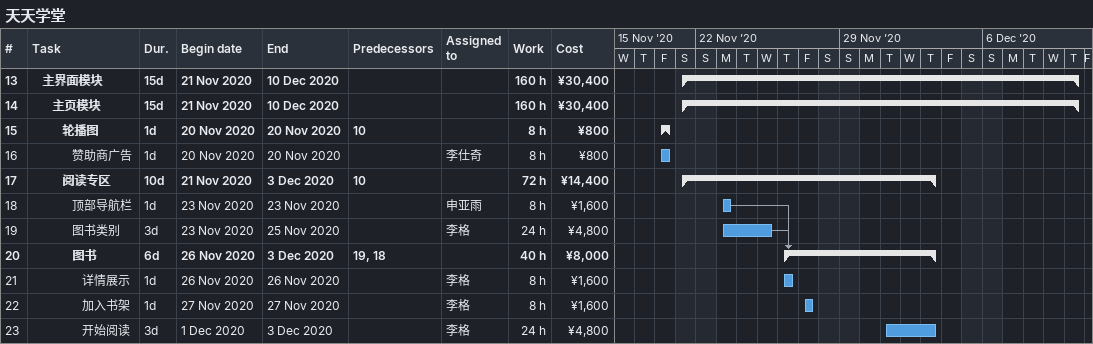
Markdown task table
天天学堂

| ID | Level | Task | Duration | Start | Finish | Predecessors | Resources | Work (h) | Cost (¥) |
|---|---|---|---|---|---|---|---|---|---|
| 13 | 2 | **主界面模块** | 15d | 2020-11-21 | 2020-12-10 |  |  | 160 | 30400 |
| 14 | 3 | **主页模块** | 15d | 2020-11-21 | 2020-12-10 |  |  | 160 | 30400 |
| 15 | 4 | **轮播图** | 1d | 2020-11-20 | 2020-11-20 | 10 |  | 8 | 800 |
| 16 | 5 | 赞助商广告 | 1d | 2020-11-20 | 2020-11-20 |  | 李仕奇 | 8 | 800 |
| 17 | 4 | **阅读专区** | 10d | 2020-11-21 | 2020-12-03 | 10 |  | 72 | 14400 |
| 18 | 5 | 顶部导航栏 | 1d | 2020-11-23 | 2020-11-23 |  | 申亚雨 | 8 | 1600 |
| 19 | 5 | 图书类别 | 3d | 2020-11-23 | 2020-11-25 |  | 李格 | 24 | 4800 |
| 20 | 5 | **图书** | 6d | 2020-11-26 | 2020-12-03 | 19, 18 |  | 40 | 8000 |
| 21 | 6 | 详情展示 | 1d | 2020-11-26 | 2020-11-26 |  | 李格 | 8 | 1600 |
| 22 | 6 | 加入书架 | 1d | 2020-11-27 | 2020-11-27 |  | 李格 | 8 | 1600 |
| 23 | 6 | 开始阅读 | 3d | 2020-12-01 | 2020-12-03 |  | 李格 | 24 | 4800 |
